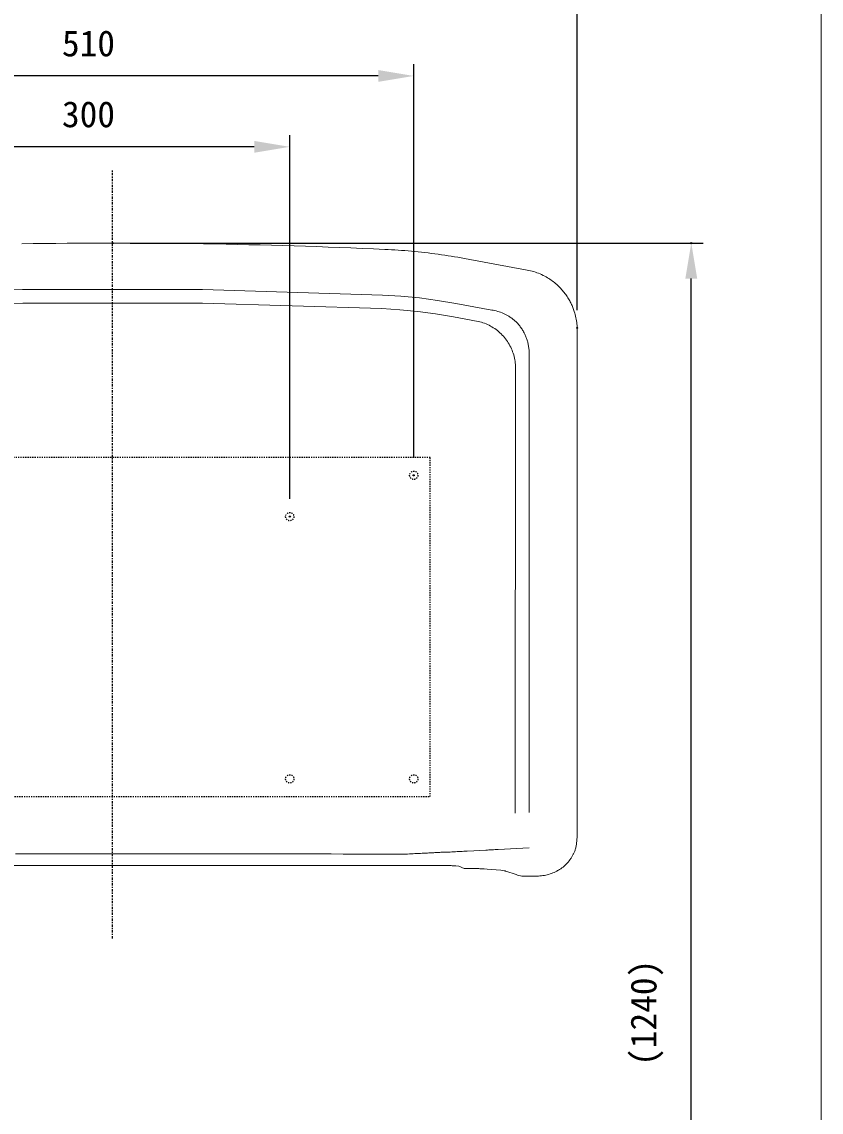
# Model space of a CAD drawing. Units: millimetres, scale not verified. Extents: x -203 to 203, y -143 to 143.
# Drawn here: x -99.7 to -32, y -47.7 to 44.6 of the extents above; entities that cross this region are included whole.
import ezdxf
from ezdxf.enums import TextEntityAlignment as Align

# ---------------------------------------------------------------- set-up
doc = ezdxf.new("R2010")
doc.units = ezdxf.units.MM
doc.header["$LTSCALE"] = 0.5
doc.header["$PDMODE"] = 32
doc.header["$PDSIZE"] = 0.1
doc.linetypes.add('USER1', pattern=[0.15748, 0.07874, -0.07874])
doc.linetypes.add('USER2', pattern=[0.629921, 0.393701, -0.07874, 0.07874, -0.07874])
for name, color, linetype, lineweight in [('0-1_DIMENSION_LINES$02_DIMENSI', 7, 'Continuous', 25), ('0-8_DIMENSION_LINES$03_LINES', 7, 'Continuous', 18), ('0-9_DIMENSION_LINES$05_HIDE_LI', 7, 'USER1', 25), ('0-A_DIMENSION_LINES$04_SUB_LIN', 4, 'Continuous', 18), ('0-B_DIMENSION_LINES$01_CENTER_', 7, 'USER2', 25)]:
    doc.layers.add(name, color=color, linetype=linetype, lineweight=lineweight)
doc.layers.add('0-2_DEFPOINTS', color=7, linetype='Continuous')
doc.styles.add('ＭＳ ゴシック', font='')
doc.styles.get('ＭＳ ゴシック').set_extended_font_data('MS Gothic')

# ---------------------------------------------------------------- blocks, each defined once
blk = doc.blocks.new('D7')
at = {"layer": '0-1_DIMENSION_LINES$02_DIMENSI'}
for p, q in [((3358.997, 2011.705), (3455.997, 2011.705)), ((3453.997, 1770), (3453.997, 2005.705))]:
    blk.add_line(p, q, dxfattribs=at)
blk.add_solid([(3454.997, 2005.705), (3452.997, 2005.705), (3453.997, 2011.705)], dxfattribs=at)
at = {"layer": '0-2_DEFPOINTS'}
for p in [(3355.997, 2011.705), (3453.997, 2011.705)]:
    blk.add_point(p, dxfattribs=at)
at = {"layer": '0-1_DIMENSION_LINES$02_DIMENSI', "style": 'ＭＳ ゴシック'}
blk.add_text('(1240)', height=4.399, rotation=90, dxfattribs=at).set_placement((3449.426, 1872.424), align=Align.BOTTOM_LEFT)
blk = doc.blocks.new('D8')
at = {"layer": '0-1_DIMENSION_LINES$02_DIMENSI'}
for p, q in [((3277.306, 2000.36), (3277.306, 2054)), ((3434.676, 2000.36), (3434.676, 2054)), ((3428.676, 2052), (3283.305, 2052))]:
    blk.add_line(p, q, dxfattribs=at)
for points in [[(3283.305, 2053), (3283.305, 2051), (3277.306, 2052)], [(3428.676, 2051), (3428.676, 2053), (3434.676, 2052)]]:
    blk.add_solid(points, dxfattribs=at)
at = {"layer": '0-2_DEFPOINTS'}
for p in [(3277.306, 2052), (3277.306, 1997.36), (3434.676, 1997.36)]:
    blk.add_point(p, dxfattribs=at)
at = {"layer": '0-1_DIMENSION_LINES$02_DIMENSI', "style": 'ＭＳ ゴシック'}
blk.add_text('790', height=4.399, dxfattribs=at).set_placement((3347.419, 2054), align=Align.BOTTOM_LEFT)
blk = doc.blocks.new('D9')
at = {"layer": '0-1_DIMENSION_LINES$02_DIMENSI'}
for p, q in [((3304.997, 1975.4), (3304.997, 2042)), ((3406.997, 1975.4), (3406.997, 2042)), ((3400.997, 2040), (3310.997, 2040))]:
    blk.add_line(p, q, dxfattribs=at)
for points in [[(3310.997, 2041), (3310.997, 2039), (3304.997, 2040)], [(3400.997, 2039), (3400.997, 2041), (3406.997, 2040)]]:
    blk.add_solid(points, dxfattribs=at)
at = {"layer": '0-2_DEFPOINTS'}
for p in [(3304.997, 2040), (3304.997, 1972.4), (3406.997, 1972.4)]:
    blk.add_point(p, dxfattribs=at)
at = {"layer": '0-1_DIMENSION_LINES$02_DIMENSI', "style": 'ＭＳ ゴシック'}
blk.add_text('510', height=4.399, dxfattribs=at).set_placement((3347.426, 2042), align=Align.BOTTOM_LEFT)
blk = doc.blocks.new('D10')
at = {"layer": '0-1_DIMENSION_LINES$02_DIMENSI'}
for p, q in [((3326, 1968.4), (3326, 2030)), ((3386, 1968.4), (3386, 2030)), ((3380, 2028), (3332, 2028))]:
    blk.add_line(p, q, dxfattribs=at)
for points in [[(3332, 2029), (3332, 2027), (3326, 2028)], [(3380, 2027), (3380, 2029), (3386, 2028)]]:
    blk.add_solid(points, dxfattribs=at)
at = {"layer": '0-2_DEFPOINTS'}
for p in [(3326, 2028), (3326, 1965.4), (3386, 1965.4)]:
    blk.add_point(p, dxfattribs=at)
at = {"layer": '0-1_DIMENSION_LINES$02_DIMENSI', "style": 'ＭＳ ゴシック'}
blk.add_text('300', height=4.399, dxfattribs=at).set_placement((3347.429, 2030), align=Align.BOTTOM_LEFT)

msp = doc.modelspace()

# ---------------------------------------------------------------- linework, layer by layer
at = {"layer": '0-8_DIMENSION_LINES$03_LINES'}
for p, q in [((-32, -108), (-32, 132)), ((-62.2069, 24.5504), (-56.9017, 23.5753)), ((-52.6814, -24.591), (-52.6932, -24.7781)), ((-59.1318, -27.235), (-60.2887, -27.1338)), ((-56.066, -27.7218), (-57.2903, -27.7218))]:
    msp.add_line(p, q, dxfattribs=at)
for points in [[(-65.4688, -25.7813), (-65.345, -25.7756), (-65.2212, -25.77), (-65.0973, -25.7642), (-64.9983, -25.7592), (-64.8994, -25.7537), (-64.8004, -25.7478), (-64.7015, -25.7414), (-64.6026, -25.7349), (-64.5037, -25.7286), (-64.4296, -25.7243), (-64.3554, -25.7202), (-64.2812, -25.7162), (-64.207, -25.7125), (-64.1329, -25.7092), (-64.0587, -25.7066)], [(-63.7621, -25.7033), (-63.7397, -25.703), (-63.7174, -25.7019), (-63.695, -25.7005), (-63.655, -25.6982), (-63.6151, -25.6961), (-63.5751, -25.6941), (-63.4193, -25.6857), (-63.2635, -25.6772), (-63.1078, -25.6689)], [(-61.9807, -25.6102), (-61.4171, -25.5805), (-60.9048, -25.5536), (-60.3925, -25.5267)], [(-59.355, -25.4715), (-58.8298, -25.4432), (-58.3046, -25.4149), (-57.7793, -25.3867), (-57.2541, -25.3586), (-56.7288, -25.3305)], [(-63.875, -26.8277), (-64.2789, -26.8277), (-64.5679, -26.8251), (-64.6408, -26.8235), (-64.7342, -26.8225), (-64.879, -26.8225), (-65.379, -26.8225), (-118.624, -26.8225), (-119.124, -26.8225), (-119.2689, -26.8225), (-119.3623, -26.8235), (-119.4352, -26.8251), (-119.7241, -26.8277), (-120.128, -26.8277)], [(-62.4897, -26.9822), (-62.6773, -26.8891), (-62.6906, -26.8845), (-62.9337, -26.8593)], [(-61.6157, -27.0864), (-61.8453, -27.0864), (-62.0453, -27.0864), (-62.0634, -27.0859), (-62.0815, -27.0855), (-62.0996, -27.0849)], [(-60.9819, -27.0959), (-60.9881, -27.0957), (-61.0607, -27.0936), (-61.1362, -27.0918), (-61.2117, -27.0903)], [(-57.8165, -27.6011), (-58.7058, -27.3109), (-58.7289, -27.3027), (-58.7716, -27.2849), (-58.8536, -27.2674), (-59.1318, -27.235), (-60.2886, -27.1338), (-60.5318, -27.116)]]:
    msp.add_lwpolyline(points, dxfattribs=at)
for centre, radius, start, end in [((-92, -474.6858), 500.5382, 89.11987, 90.88013), ((-91.9974, -474.5758), 500.4281, 87.35933, 89.11997), ((-71.2412, -24.5425), 49.9165, 84.76396, 87.35956), ((-71.2564, -24.7115), 50.0861, 82.17752, 84.76428), ((-71.2577, -24.7231), 50.0978, 79.59166, 82.17784), ((-57.8476, 18.463), 5.1991, 73.16878, 79.51842), ((-57.8517, 18.448), 5.2146, 66.8446, 73.17276), ((-57.8349, 18.4863), 5.1729, 60.46698, 66.84901), ((-57.8299, 18.4952), 5.1626, 55.05688, 60.46698), ((-57.8512, 18.4623), 5.2018, 49.70309, 55.07159), ((-57.8331, 18.4832), 5.1741, 44.30744, 49.70594), ((-57.8012, 18.5144), 5.1295, 39.3719, 44.30744), ((-57.8512, 18.472), 5.195, 34.51275, 39.38384), ((-57.8601, 18.4656), 5.2061, 29.65417, 34.51486), ((-57.8295, 18.4832), 5.1707, 25.67303, 29.65247), ((-57.8293, 18.4832), 5.1705, 21.69482, 25.67406), ((-57.8099, 18.4908), 5.1497, 17.69934, 21.69577), ((-57.8663, 18.4734), 5.2088, 11.81879, 17.69274), ((-57.8812, 18.47), 5.224, 5.9668, 11.82235), ((-57.8482, 18.4732), 5.1909, 0.07334, 5.96965), ((296428.8744, -24.1553), 296481.5348, 179.99176, 179.99994), ((-68.1524, -23.8405), 15.492, 359.07728, 359.99994), ((-55.5885, -24.5892), 2.9015, 350.67552, 356.26672), ((-63.0914, -23.9563), 10.4294, 356.5112, 357.89117), ((-64.9353, -23.8885), 12.2745, 357.89169, 359.05989), ((-92.0017, -6888.5512), 6862.7232, 89.93133, 90.06866), ((-92.002, -6888.7905), 6862.9625, 89.79401, 89.93133), ((-36.3741, -640.5925), 615.499, 92.82491, 92.88268), ((-31.1192, -747.0871), 722.1231, 92.77568, 92.82491), ((-23.763, -898.8174), 874.0317, 92.735, 92.77568), ((-63.8307, -33.2388), 7.5357, 90.98268, 91.73447), ((-63.8231, -33.68), 7.9769, 90.27247, 90.98268), ((-63.8207, -34.1738), 8.4707, 89.60368, 90.27248), ((-100.2547, 696.9064), 723.5295, 272.94293, 272.98762), ((-132.4089, 1312.9907), 1340.4523, 272.98762, 273.01174), ((-111.677, 949.6666), 976.5408, 273.01036, 273.04046), ((-100.5729, 739.5414), 766.1224, 273.0447, 273.08404), ((-55.7048, -24.5475), 3.0258, 330.37919, 334.95757), ((-55.6421, -24.5761), 2.9569, 334.94582, 339.6376), ((-55.6236, -24.583), 2.9372, 339.6376, 345.15178), ((-55.6168, -24.5846), 2.9302, 345.14882, 350.67633), ((-55.9195, -24.3768), 3.3012, 308.60727, 317.01223), ((-55.7926, -24.4919), 3.1298, 316.96943, 325.86519), ((-55.7398, -24.5277), 3.0661, 325.86519, 330.38057), ((-63.8812, -39.882), 13.0543, 88.59461, 89.97284), ((-63.9371, -42.1587), 15.3317, 87.42111, 88.5946), ((-64.0826, -45.3896), 18.5659, 86.45207, 87.42115), ((-62.0423, -26.08), 1.007, 243.622, 251.32272), ((-62.0445, -26.0873), 0.9994, 251.30908, 259.07709), ((-62.0506, -26.1198), 0.9664, 259.06502, 267.09183), ((-61.6178, -47.2382), 20.1518, 89.61385, 89.99394), ((-61.6273, -48.6345), 21.5481, 89.25443, 89.61385), ((-61.6481, -50.2381), 23.1519, 88.91991, 89.25443), ((-61.4936, -43.981), 16.8929, 87.75495, 88.2643), ((-61.411, -41.8752), 14.7855, 87.17302, 87.75496), ((-61.3301, -40.236), 13.1443, 86.51842, 87.17302), ((-57.2902, -26.514), 1.2078, 244.16543, 267.21384), ((-56.0676, -24.171), 3.5508, 270.02668, 278.10997), ((-56.0743, -24.1206), 3.6016, 278.10204, 286.06154), ((-56.0715, -24.1282), 3.5936, 286.05267, 294.03295), ((-56.1089, -24.0444), 3.6854, 294.03317, 296.06956), ((-56.0327, -24.2002), 3.5119, 296.06929, 298.21242), ((-55.9559, -24.3433), 3.3495, 298.21221, 300.46573), ((-55.9858, -24.2938), 3.4073, 300.47659, 308.60727), ((-57.2903, -26.5161), 1.2058, 267.21379, 269.99979)]:
    msp.add_arc(centre, radius, start, end, dxfattribs=at)
at = {"layer": '0-9_DIMENSION_LINES$05_HIDE_LI'}
msp.add_lwpolyline([(-118.9, -21), (-65.1, -21), (-65.1, 7.7), (-118.9, 7.7)], close=True, dxfattribs=at)
for centre in [(-66.5015, 6.2), (-77, 2.7), (-77, -19.5), (-66.5015, -19.5)]:
    msp.add_circle(centre, 0.35, dxfattribs=at)
at = {"layer": '0-A_DIMENSION_LINES$04_SUB_LIN'}
for points in [[(-57.8621, 19.2026), (-57.9166, 19.2534), (-57.972, 19.3029), (-58.0285, 19.3513), (-58.086, 19.3986), (-58.1444, 19.4446), (-58.2038, 19.4895), (-58.264, 19.5331), (-58.3252, 19.5754), (-58.3872, 19.6166), (-58.45, 19.6564), (-58.5609, 19.7224), (-58.674, 19.7846), (-58.7892, 19.8429), (-58.9062, 19.8971), (-59.0251, 19.9474), (-59.1455, 19.9937), (-59.2675, 20.0361), (-59.3907, 20.0743), (-59.5151, 20.1086), (-59.6406, 20.1388), (-59.767, 20.1649), (-59.8942, 20.1869), (-62.9346, 20.7456), (-64.4764, 21.002), (-66.0259, 21.206), (-67.5816, 21.3573), (-69.1414, 21.4558), (-84.3791, 21.9239), (-99.624, 21.9239), (-114.8616, 21.4558)], [(-61.0448, 19.2285), (-63.1426, 19.614), (-64.6458, 19.864), (-66.1567, 20.0628), (-67.6735, 20.2104), (-69.1944, 20.3064), (-84.3968, 20.7734), (-99.6063, 20.7734), (-114.8086, 20.3064)], [(-57.9068, -22.4011), (-57.8795, 15.4284), (-57.8881, 15.5679), (-57.9015, 15.707), (-57.9197, 15.8456), (-57.9426, 15.9835), (-57.9702, 16.1205), (-58.0025, 16.2565), (-58.0394, 16.3913), (-58.0809, 16.5248), (-58.1269, 16.6567), (-58.1774, 16.7871), (-58.2323, 16.9156), (-58.2916, 17.0422), (-58.3552, 17.1666), (-58.423, 17.2888), (-58.4949, 17.4087), (-58.5709, 17.526), (-58.6509, 17.6406), (-58.7347, 17.7525), (-58.8223, 17.8614), (-58.9136, 17.9672), (-59.0084, 18.0699), (-59.1067, 18.1692), (-59.2084, 18.2652), (-59.3132, 18.3576), (-59.4212, 18.4464), (-59.5321, 18.5314), (-59.6459, 18.6126), (-59.7623, 18.6899), (-59.8814, 18.7631), (-60.0029, 18.8322), (-60.1266, 18.8971), (-60.2526, 18.9578), (-60.3805, 19.0141), (-60.5103, 19.066), (-60.6417, 19.1135), (-60.7747, 19.1564), (-60.9091, 19.1947), (-61.0448, 19.2285)], [(-56.7288, -22.3379), (-56.7289, 16.3868), (-56.7275, 16.4732), (-56.728, 16.5596), (-56.7303, 16.646), (-56.7345, 16.7323), (-56.7406, 16.8185), (-56.7485, 16.9046), (-56.7584, 16.9904), (-56.7701, 17.076), (-56.7837, 17.1614), (-56.7992, 17.2464), (-56.8166, 17.331), (-56.8359, 17.4152), (-56.8546, 17.489), (-56.8747, 17.5623), (-56.8963, 17.6353), (-56.9193, 17.7077), (-56.9439, 17.7797), (-56.9699, 17.8512), (-56.9973, 17.9221), (-57.0262, 17.9924), (-57.0566, 18.0622), (-57.0883, 18.1313), (-57.1215, 18.1997), (-57.1561, 18.2674), (-57.1968, 18.3429), (-57.2393, 18.4173), (-57.2835, 18.4907), (-57.3295, 18.563), (-57.3772, 18.6342), (-57.4266, 18.7042), (-57.4776, 18.773), (-57.5302, 18.8406), (-57.5844, 18.9069), (-57.6403, 18.972), (-57.6976, 19.0356), (-57.7565, 19.0979), (-57.8087, 19.1508), (-57.8621, 19.2026)]]:
    msp.add_lwpolyline(points, dxfattribs=at)
at = {"layer": '0-B_DIMENSION_LINES$01_CENTER_'}
msp.add_line((-92.0015, -33), (-92.0015, 32), dxfattribs=at)

# ---------------------------------------------------------------- block references
at = {"layer": '0-1_DIMENSION_LINES$02_DIMENSI', "xscale": 0.5, "yscale": 0.5}
for name in ['D8', 'D9', 'D10', 'D7']:
    msp.add_blockref(name, (-1770, -980), dxfattribs=at)

doc.saveas('drawing.dxf')
